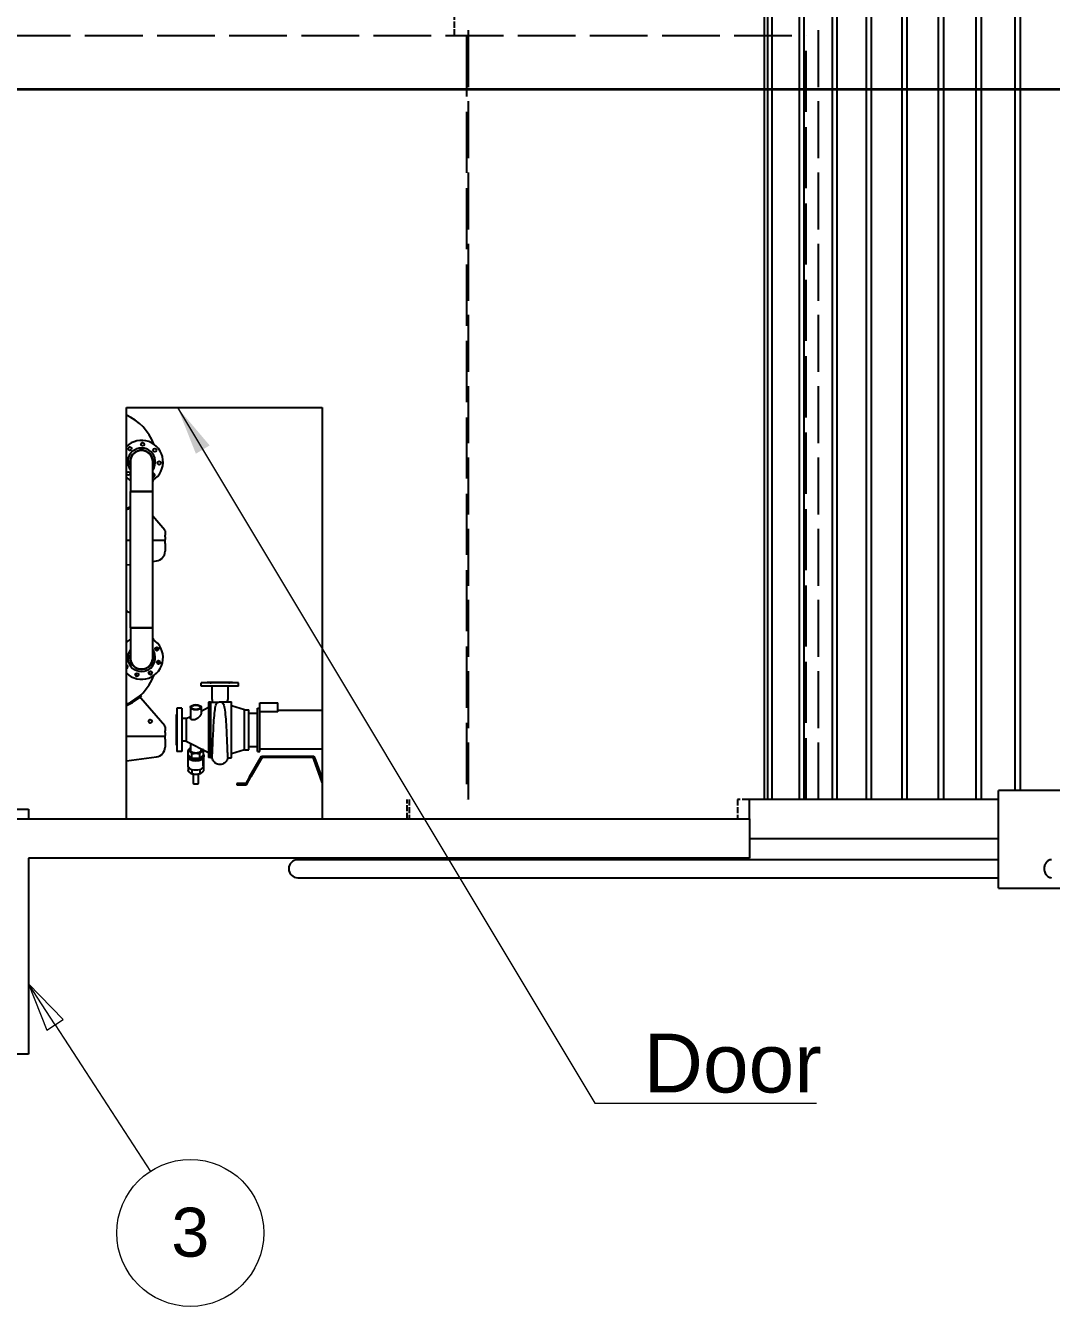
# Model space of a CAD drawing. Header units: millimetres. Extents: x 0 to 118900, y 0 to 84100.
# Drawn here: x 41049 to 46284, y 50311 to 56850 of the extents above; entities that cross this region are included whole.
import ezdxf

# ---------------------------------------------------------------- set-up
doc = ezdxf.new("R2010")
doc.units = ezdxf.units.MM
doc.header["$LTSCALE"] = 100
doc.linetypes.add('CHAIN', pattern=[0.3543, 0.2362, -0.0295, 0.0591, -0.0295])
doc.linetypes.add('DASHED', pattern=[0.2067, 0.1654, -0.0413])
for name, color, linetype, lineweight in [('Hidden', 7, 'DASHED', 25), ('Section Line', 7, 'CHAIN', 35), ('Symbol', 7, 'Continuous', 18), ('Visible', 7, 'Continuous', 25)]:
    doc.layers.add(name, color=color, linetype=linetype, lineweight=lineweight)
doc.styles.add('Note Text', font='arial.ttf')
doc.styles.add('Title', font='arial.ttf')
doc.dimstyles.new('Default - Method 2a$7', dxfattribs={"dimscale": 100, "dimtxt": 3, "dimasz": 2.5, "dimexe": 3, "dimexo": 0.5, "dimgap": 0.7, "dimtad": 0, "dimtoh": 1, "dimdec": 1, "dimrnd": 1e-08, "dimtxsty": 'Title', "dimcen": 0.09, "dimdle": 10, "dimclrd": 256, "dimclre": 256, "dimclrt": 7, "dimazin": 2, "dimtfac": 0.833333, "dimtdec": 1, "dimtmove": 0, "dimatfit": 3, "dimfxl": 1, "dimtolj": 1, "dimlwd": -1, "dimlwe": -1, "dimarcsym": 0})

# ---------------------------------------------------------------- blocks, each defined once
blk = doc.blocks.new('Balloon4')
at = {"layer": 'Symbol'}
for p, q in [((411.991, 517.488), (410.629, 519.585)), ((412.41, 517.76), (410.629, 519.585)), ((410.629, 519.585), (411.572, 517.216)), ((411.572, 517.216), (412.41, 517.76)), ((411.991, 517.488), (416.856, 509.998))]:
    blk.add_line(p, q, dxfattribs=at)
at = {"layer": 'Symbol', "flags": 128}
blk.add_lwpolyline([(412.41, 517.761), (410.629, 519.585), (411.572, 517.216), (412.41, 517.761)], dxfattribs=at)
at = {"layer": 'Symbol'}
blk.add_circle((418.892, 506.863), 3.75, dxfattribs=at)
blk.add_solid([(412.41, 517.761), (410.629, 519.585), (411.572, 517.216), (412.41, 517.761)], dxfattribs=at)
at = {"layer": 'Symbol', "insert": (418.892, 506.884), "char_height": 2.5, "attachment_point": 5, "style": 'Note Text'}
blk.add_mtext('3', dxfattribs=at)
blk = doc.blocks.new('2dTransSection0')
at = {"layer": 'Section Line', "linetype": 'CHAIN', "ltscale": 22.32313}
blk.add_line((338.089, 565.257), (469.744, 565.257), dxfattribs=at)

msp = doc.modelspace()

# ---------------------------------------------------------------- linework, layer by layer
at = {"layer": 'Hidden', "ltscale": 1.904597}
for p, q in [((43237.91, 56799.68), (43237.91, 56899.68)), ((42996.83, 52799.68), (42996.83, 52899.68)), ((43007.09, 52899.68), (43007.09, 52799.68)), ((44682.08, 52899.68), (44682.08, 52799.68))]:
    msp.add_line(p, q, dxfattribs=at)
at = {"layer": 'Hidden', "ltscale": 17.59247}
for p, q in [((43308.83, 52899.68), (43308.83, 56899.68)), ((45096.21, 52899.68), (45096.21, 56899.68))]:
    msp.add_line(p, q, dxfattribs=at)
at = {"layer": 'Hidden', "ltscale": 17.81278}
msp.add_line((35092.34, 56799.68), (45033.48, 56799.68), dxfattribs=at)
at = {"layer": 'Hidden', "ltscale": 18.867924}
for p, q in [((43298.31, 56799.68), (43298.31, 52899.68)), ((45033.48, 52899.68), (45033.48, 56799.68))]:
    msp.add_line(p, q, dxfattribs=at)
at = {"layer": 'Hidden', "ltscale": 2.227221}
msp.add_line((44742.7, 52899.68), (44682.08, 52899.68), dxfattribs=at)
at = {"layer": 'Visible'}
for p, q in [((44836.4, 52899.68), (44836.4, 74561.18)), ((44857.55, 74561.18), (44857.55, 52899.68)), ((44998.56, 52899.68), (44998.56, 74561.18)), ((45020.55, 74561.18), (45020.55, 52899.68)), ((45166.96, 52899.68), (45166.96, 74561.18)), ((45189.77, 74561.18), (45189.77, 52899.68)), ((45341.48, 52899.68), (45341.48, 74561.18)), ((45365.1, 74561.18), (45365.1, 52899.68)), ((45522.04, 52899.68), (45522.04, 74561.18)), ((45546.44, 74561.18), (45546.44, 52899.68)), ((45708.51, 52899.68), (45708.51, 74561.18)), ((45733.69, 74561.18), (45733.69, 52899.68)), ((45900.77, 52899.68), (45900.77, 74561.18)), ((45926.72, 74561.18), (45926.72, 52899.68)), ((46098.72, 52945.68), (46098.72, 74561.18)), ((46124.79, 74561.18), (46124.79, 52945.68)), ((46125.41, 74561.18), (46125.41, 52945.68)), ((44819, 56899.68), (44819, 52899.68)), ((41562.91, 54899.68), (42562.91, 54899.68)), ((41562.91, 52799.68), (41562.91, 54899.68)), ((42562.91, 54899.68), (42562.91, 52799.68)), ((41583.25, 54622.68), (41583.25, 54470.68)), ((41697.55, 54470.68), (41697.55, 54622.68)), ((41583.25, 54470.68), (41697.55, 54470.68)), ((41697.55, 54470.68), (41583.25, 54470.68)), ((41583.25, 53774.68), (41583.25, 54470.68)), ((41697.55, 53774.68), (41697.55, 54470.68)), ((41758.7, 54274.36), (41697.55, 54345.71)), ((41760.15, 54270.46), (41760.15, 54249.15)), ((41562.91, 54222.68), (41583.25, 54222.68)), ((41697.55, 54222.68), (41760.15, 54222.68)), ((41760.15, 54240.66), (41760.15, 54249.15)), ((41760.15, 54240.66), (41760.15, 54226.19)), ((41760.15, 54222.68), (41760.15, 54226.19)), ((41760.15, 54206.68), (41760.15, 54222.68)), ((41760.15, 54206.68), (41760.15, 54166.53)), ((41562.91, 54096.73), (41583.25, 54099.4)), ((41697.55, 54114.44), (41716.67, 54116.96)), ((41583.25, 53774.68), (41697.55, 53774.68)), ((41583.25, 53774.68), (41583.25, 53622.68)), ((41697.55, 53774.68), (41583.25, 53774.68)), ((41697.55, 53622.68), (41697.55, 53774.68)), ((42135.4, 53494.68), (41945.4, 53494.68)), ((41945.4, 53477.68), (41945.4, 53494.68)), ((41975.4, 53496.18), (41973.9, 53494.68)), ((42105.4, 53496.18), (41975.4, 53496.18)), ((42105.4, 53496.18), (42106.9, 53494.68)), ((42135.4, 53477.68), (42135.4, 53494.68)), ((41638.68, 53433.66), (41637.99, 53434.39)), ((41642.11, 53430.03), (41638.68, 53433.66)), ((42135.4, 53477.68), (41945.4, 53477.68)), ((42000.4, 53409.54), (42000.4, 53477.68)), ((42080.4, 53477.68), (42080.4, 53409.54)), ((41758.7, 53274.36), (41636.47, 53416.97)), ((41820.4, 53364.68), (41820.4, 53144.68)), ((41845.4, 53364.68), (41820.4, 53364.68)), ((41845.4, 53364.68), (41845.4, 53144.68)), ((41890.4, 53369.86), (41890.4, 53313.84)), ((41944.4, 53369.86), (41944.4, 53337.57)), ((41944.4, 53350.39), (41982.4, 53369.68)), ((41982.4, 53396.18), (41982.4, 53113.18)), ((41992.4, 53396.18), (41982.4, 53396.18)), ((41992.4, 53113.18), (41992.4, 53396.18)), ((41992.4, 53396.18), (42000.4, 53396.18)), ((41992.4, 53396.18), (41992.4, 53113.18)), ((42000.4, 53409.54), (42000.4, 53396.18)), ((42000.4, 53396.18), (42034, 53396.6)), ((42045.81, 53396.75), (42080.4, 53397.18)), ((42080.4, 53397.18), (42080.4, 53409.54)), ((42080.4, 53397.18), (42098.9, 53397.18)), ((42098.9, 53112.18), (42098.9, 53397.18)), ((42165.15, 53356.68), (42098.9, 53377.34)), ((42165.15, 53152.68), (42165.15, 53356.68)), ((42165.15, 53356.68), (42187.65, 53356.68)), ((42187.65, 53152.68), (42187.65, 53356.68)), ((42232.65, 53144.68), (42232.65, 53364.68)), ((42232.65, 53364.68), (42243.65, 53364.68)), ((42243.65, 53391.68), (42335.65, 53391.68)), ((42243.65, 53354.6), (42243.65, 53391.68)), ((42243.65, 53144.68), (42243.65, 53354.6)), ((42335.65, 53346.1), (42335.65, 53391.68)), ((41817.4, 53333.68), (41817.4, 53175.68)), ((41820.4, 53333.68), (41817.4, 53333.68)), ((41868.4, 53311.83), (41845.4, 53311.83)), ((41868.4, 53311.83), (41890.4, 53322.99)), ((41868.4, 53311.83), (41868.4, 53197.53)), ((42187.65, 53340.18), (42232.65, 53340.18)), ((42335.65, 53346.1), (42243.65, 53346.1)), ((42562.91, 53352.68), (42335.65, 53352.68)), ((41562.91, 53222.68), (41760.15, 53222.68)), ((41760.15, 53270.46), (41760.15, 53249.15)), ((41760.15, 53240.66), (41760.15, 53249.15)), ((41760.15, 53240.66), (41760.15, 53226.19)), ((41760.15, 53222.68), (41760.15, 53226.19)), ((41760.15, 53206.68), (41760.15, 53222.68)), ((41760.15, 53206.68), (41760.15, 53166.53)), ((41820.4, 53175.68), (41817.4, 53175.68)), ((41868.4, 53197.53), (41845.4, 53197.53)), ((41868.4, 53197.53), (41982.4, 53139.68)), ((41890.4, 53186.36), (41890.4, 53147.1)), ((41944.4, 53158.96), (41944.4, 53147.1)), ((42187.65, 53169.18), (42232.65, 53169.18)), ((41562.91, 53096.73), (41716.67, 53116.96)), ((41845.4, 53144.68), (41820.4, 53144.68)), ((41876.4, 53126.51), (41876.4, 53116.89)), ((41877.4, 53112.39), (41877.4, 53069.96)), ((41877.56, 53126.51), (41877.56, 53149.82)), ((41877.56, 53126.51), (41897.48, 53109.26)), ((41897.48, 53109.26), (41897.48, 53132.57)), ((41897.48, 53109.26), (41937.31, 53109.26)), ((41937.31, 53109.26), (41937.31, 53132.57)), ((41937.31, 53109.26), (41957.23, 53126.51)), ((41955.5, 53070.8), (41955.5, 53104.35)), ((41955.5, 53104.35), (41957.4, 53104.35)), ((41957.23, 53126.51), (41957.23, 53149.82)), ((41957.4, 53112.39), (41957.4, 53110.44)), ((41957.4, 53110.44), (41957.4, 53104.35)), ((41957.4, 53104.35), (41957.4, 53070.8)), ((41958.4, 53126.51), (41958.4, 53116.89)), ((41992.4, 53113.18), (41982.4, 53113.18)), ((41992.4, 53113.18), (42000.4, 53113.18)), ((42000.4, 53113.18), (42000.65, 53113.18)), ((42080.02, 53112.18), (42080.4, 53112.18)), ((42080.4, 53112.18), (42098.9, 53112.18)), ((42165.15, 53152.68), (42098.9, 53132.02)), ((42165.15, 53152.68), (42187.65, 53152.68)), ((42191.61, 53014.68), (42240.69, 53099.68)), ((42247.61, 53099.68), (42198.54, 53014.68)), ((42232.65, 53144.68), (42243.65, 53144.68)), ((42240.69, 53099.68), (42252.23, 53119.68)), ((42247.61, 53099.68), (42240.69, 53099.68)), ((42562.91, 53156.68), (42243.65, 53156.68)), ((42255.7, 53113.68), (42247.61, 53099.68)), ((42252.23, 53119.68), (42520.56, 53119.68)), ((42516.35, 53113.68), (42255.7, 53113.68)), ((42521.45, 53099.68), (42516.35, 53113.68)), ((42520.56, 53119.68), (42527.83, 53099.68)), ((42552.39, 53014.68), (42521.45, 53099.68)), ((42527.83, 53099.68), (42521.45, 53099.68)), ((42527.83, 53099.68), (42558.77, 53014.68)), ((41877.56, 53068.15), (41877.56, 53046.64)), ((41897.48, 53052.61), (41897.48, 53029.39)), ((41904.9, 52980.02), (41904.9, 53027.82)), ((41929.9, 53027.82), (41929.9, 52980.02)), ((41937.31, 53052.61), (41937.31, 53029.39)), ((41955.5, 53070.8), (41957.4, 53070.8)), ((41957.23, 53068.15), (41957.23, 53046.64)), ((41957.4, 53070.8), (41957.4, 53069.96)), ((42126.65, 52980.68), (42126.65, 52974.68)), ((42171.98, 52980.68), (42126.65, 52980.68)), ((42126.65, 52974.68), (42175.45, 52974.68)), ((42191.61, 53014.68), (42171.98, 52980.68)), ((42175.45, 52974.68), (42198.54, 53014.68)), ((42198.54, 53014.68), (42191.61, 53014.68)), ((42558.77, 53014.68), (42552.39, 53014.68)), ((42562.91, 52985.77), (42552.39, 53014.68)), ((42558.77, 53014.68), (42562.91, 53003.31)), ((46014.8, 52899.68), (44742.7, 52899.68)), ((44742.7, 52799.68), (44742.7, 52899.68)), ((46329.8, 52945.68), (46014.8, 52945.68)), ((46014.8, 52445.68), (46014.8, 52945.68)), ((39062.91, 52849.68), (41062.91, 52849.68)), ((41062.91, 52849.68), (41062.91, 52799.68)), ((37392.69, 52799.68), (41562.91, 52799.68)), ((41062.91, 52799.68), (44742.7, 52799.68)), ((42562.91, 52799.68), (44742.7, 52799.68)), ((44742.7, 52799.68), (44742.7, 52599.68)), ((44742.7, 52699.68), (46014.8, 52699.68)), ((44742.7, 52699.68), (46014.8, 52699.68)), ((44742.7, 52599.68), (41062.91, 52599.68)), ((41062.91, 52599.68), (41062.91, 51599.68)), ((46014.8, 52591.68), (42437.91, 52591.68)), ((42937.91, 52599.68), (42937.91, 52591.68)), ((42437.91, 52499.68), (46014.8, 52499.68)), ((46014.8, 52445.68), (46329.8, 52445.68)), ((41062.91, 51599.68), (39062.91, 51599.68))]:
    msp.add_line(p, q, dxfattribs=at)
for centre, radius in [((41580.88, 54690.19), 8.75), ((41646.05, 54712.5), 8.75), ((41707.91, 54682.19), 8.75), ((41730.22, 54617.02), 8.75), ((41572.88, 54563.17), 8.75), ((41718.43, 53667.52), 8.75), ((41685.23, 53544.64), 8.75), ((41727.28, 53599.21), 8.75), ((41616.92, 53535.79), 8.75), ((41685.15, 53297.68), 9)]:
    msp.add_circle(centre, radius, dxfattribs=at)
for centre, radius, start, end in [((41460.15, 54622.68), 259, 20.474668, 66.623317), ((41640.4, 54622.68), 110, 301.301766, 134.782147), ((41640.4, 54622.68), 70.5, 324.158342, 215.841658), ((41640.4, 54622.68), 59.5, 343.843289, 196.156711), ((41640.4, 54622.68), 57.15, 0, 180), ((41640.4, 54622.68), 57.15, 0, 180), ((41640.4, 54622.68), 110, 225.217853, 238.698234), ((41699.91, 54555.16), 8.75, 254.330638, 105.669362), ((41460.15, 54622.68), 259, 336.434312, 339.525332), ((41460.15, 54622.68), 259, 293.376683, 298.378206), ((41460.15, 54622.68), 260, 293.281462, 298.259228), ((41460.15, 54622.68), 265, 292.817106, 297.679699), ((41754.15, 54270.46), 6, 0, 40.601295), ((41710.15, 54166.53), 50, 277.495858, 0), ((41460.15, 53622.68), 259, 61.621794, 66.623317), ((41640.4, 53622.68), 110, 121.301766, 134.782147), ((41640.4, 53622.68), 110, 225.217853, 58.698234), ((41460.15, 53622.68), 259, 20.474668, 23.565688), ((41640.4, 53622.68), 70.5, 144.158342, 35.841658), ((41640.4, 53622.68), 59.5, 163.843289, 16.156711), ((41640.4, 53622.68), 57.15, 180, 0), ((41640.4, 53622.68), 57.15, 180, 0), ((41723.54, 53657.12), 9, 67.872812, 164.508776), ((41460.15, 53622.68), 259, 8.053281, 8.776399), ((41562.36, 53577.84), 8.75, 273.601737, 86.398263), ((41557.25, 53588.24), 9, 308.998655, 344.508776), ((41723.54, 53588.24), 9, 22.872812, 119.508776), ((41460.15, 53622.68), 259, 293.376683, 339.525332), ((41605.95, 53539.53), 9, 292.872812, 29.508776), ((41674.84, 53539.53), 9, 337.872812, 74.508776), ((41460.15, 53622.68), 260, 293.281462, 313.366594), ((41460.15, 53622.68), 260, 293.281462, 313.366594), ((41460.15, 53622.68), 265, 292.817106, 313.366594), ((41631.91, 53413.07), 6, 40.601295, 129.33265), ((41754.15, 53270.46), 6, 0, 40.601295), ((41710.15, 53166.53), 50, 277.495858, 0), ((41906.4, 52980.02), 1.5, 180, 250.628834), ((41928.4, 52980.02), 1.5, 289.371166, 0), ((42437.91, 52545.68), 46, 90, 270)]:
    msp.add_arc(centre, radius, start, end, dxfattribs=at)
for major_axis in [(27, 0), (22.42, 0)]:
    msp.add_ellipse((41917.4, 53369.86), major_axis=major_axis, ratio=0.5, dxfattribs=at)
for centre, major_axis, ratio, start_param, end_param in [((42040.4, 53409.54), (-40, 0), 0.9238795, 0, 0.3690735), ((42040.4, 53409.54), (40, 0), 0.9238795, 5.9411699, 6.2831853), ((41917.4, 53152.49), (-34.5, 0), 0.5, 5.7595865, 6.8067841), ((41917.4, 53152.49), (-29.07, 0), 0.5, 5.903746, 9.8042173), ((41917.4, 53152.49), (34.5, 0), 0.5, 2.4696418, 2.6179939), ((41917.4, 53126.51), (41, 0), 0.5, 2.9028592, 6.5219188), ((41917.4, 53116.89), (41, 0), 0.5, 3.1415927, 6.2831853), ((41917.4, 53152.49), (-34.5, 0), 0.5, 0.5235988, 1.5707963), ((41917.4, 53152.49), (-34.5, 0), 0.5, 1.5707963, 2.6179939), ((41917.4, 53152.49), (34.5, 0), 0.5, 5.7595865, 6.4533552), ((41917.4, 53110.44), (40, 0), 0.5, 5.9740896, 6.2831853), ((41917.4, 53069.96), (-40, 0), 0.5, 0, 3.1415927)]:
    msp.add_ellipse(centre, major_axis=major_axis, ratio=ratio, start_param=start_param, end_param=end_param, dxfattribs=at)
for points, knots in [([(41991.45, 53494.68), (41992.27, 53495), (41993.06, 53495.18), (41994.39, 53495.18), (41994.96, 53495), (41995.38, 53494.68)], [1.51805609, 1.51805609, 1.51805609, 1.51805609, 1.79897099, 1.79897099, 2.0798859, 2.0798859, 2.0798859, 2.0798859]), ([(42085.41, 53494.68), (42085.83, 53495), (42086.4, 53495.18), (42087.73, 53495.18), (42088.52, 53495), (42089.35, 53494.68)], [1.5186449, 1.5186449, 1.5186449, 1.5186449, 1.7995598, 1.7995598, 2.08047471, 2.08047471, 2.08047471, 2.08047471]), ([(42000.65, 53113.18), (42000.81, 53113.17), (42001.04, 53116.49), (42001.67, 53129.65), (42002.07, 53139.63), (42003.07, 53164.96), (42003.66, 53180.07), (42005.05, 53213.47), (42005.85, 53231.44), (42007.72, 53267.9), (42008.77, 53286.04), (42011.23, 53320.08), (42012.62, 53335.68), (42015.91, 53362.24), (42017.76, 53373.05), (42023.18, 53391.05), (42026.53, 53394.52), (42030.8, 53395.94), (42031.19, 53396.04), (42031.58, 53396.13)], [5.7329845, 5.7329845, 5.7329845, 5.7329845, 11.0428705, 11.0428705, 16.5540207, 16.5540207, 22.0565427, 22.0565427, 27.5463458, 27.5463458, 33.0139391, 33.0139391, 38.4352361, 38.4352361, 43.7376815, 43.7376815, 50.4228229, 50.4228229, 51.0796157, 51.0796157, 51.0796157, 51.0796157]), ([(42031.58, 53396.13), (42035.81, 53397.09), (42040.25, 53397.35), (42045.79, 53396.77), (42047.02, 53396.58), (42048.23, 53396.34)], [0, 0, 0, 0, 1.3006761, 1.3006761, 1.670781, 1.670781, 1.670781, 1.670781]), ([(42048.23, 53396.34), (42049.15, 53396.16), (42050.05, 53395.88), (42054.43, 53393.74), (42057.44, 53389.65), (42062.71, 53371.16), (42064.65, 53359.11), (42068.06, 53329.92), (42069.47, 53313.09), (42071.98, 53276.92), (42073.05, 53257.96), (42074.93, 53220.59), (42075.73, 53202.54), (42077.13, 53169.76), (42077.72, 53155.31), (42078.72, 53131.95), (42079.12, 53123.24), (42079.68, 53114.13), (42079.87, 53112.18), (42080.02, 53112.18)], [1.3165796, 1.3165796, 1.3165796, 1.3165796, 1.9461577, 1.9461577, 4.4971582, 4.4971582, 6.8299855, 6.8299855, 9.1637057, 9.1637057, 11.4939506, 11.4939506, 13.807267, 13.807267, 16.1110273, 16.1110273, 18.4086773, 18.4086773, 20.091539, 20.091539, 20.091539, 20.091539]), ([(41912.89, 53306.45), (41911.47, 53305.98), (41909.99, 53305.59), (41907.04, 53305.04), (41905.57, 53304.89), (41902.74, 53304.83), (41901.38, 53304.92), (41898.88, 53305.35), (41897.73, 53305.68), (41895.76, 53306.47), (41894.86, 53306.95), (41893.27, 53308.07), (41892.58, 53308.71), (41891.48, 53310.08), (41891.07, 53310.81), (41890.52, 53312.32), (41890.4, 53313.09), (41890.4, 53313.84)], [0, 0, 0, 0, 0.4772073, 0.4772073, 0.9544145, 0.9544145, 1.4316218, 1.4316218, 1.908829, 1.908829, 2.3601805, 2.3601805, 2.8115319, 2.8115319, 3.2628834, 3.2628834, 3.7142348, 3.7142348, 3.7142348, 3.7142348]), ([(41944.4, 53337.57), (41944.4, 53336.57), (41944.17, 53335.39), (41943.26, 53332.8), (41942.59, 53331.39), (41940.87, 53328.45), (41939.82, 53326.92), (41937.47, 53323.9), (41936.17, 53322.4), (41933.37, 53319.49), (41931.77, 53317.97), (41928.33, 53315.04), (41926.5, 53313.64), (41922.7, 53311.07), (41920.74, 53309.91), (41916.79, 53307.91), (41914.81, 53307.09), (41912.89, 53306.45)], [12.433497, 12.433497, 12.433497, 12.433497, 13.0369884, 13.0369884, 13.6404797, 13.6404797, 14.2439711, 14.2439711, 14.8474625, 14.8474625, 15.4952279, 15.4952279, 16.1429934, 16.1429934, 16.7907589, 16.7907589, 17.4385243, 17.4385243, 17.4385243, 17.4385243]), ([(42080.07, 53112.18), (42079.55, 53108.06), (42078.35, 53103.97), (42074.77, 53096.4), (42072.32, 53092.82), (42066.48, 53086.69), (42063.02, 53084.06), (42055.53, 53080.06), (42051.41, 53078.64), (42043.03, 53077.19), (42038.67, 53077.14), (42030.25, 53078.4), (42026.09, 53079.73), (42018.5, 53083.57), (42014.97, 53086.14), (42008.98, 53092.17), (42006.44, 53095.72), (42002.67, 53103.32), (42001.38, 53107.47), (42000.72, 53112.17), (42000.65, 53112.67), (42000.6, 53113.18)], [0.0435918, 0.0435918, 0.0435918, 0.0435918, 1.2896648, 1.2896648, 2.5575729, 2.5575729, 3.8295549, 3.8295549, 5.1041993, 5.1041993, 6.3806027, 6.3806027, 7.6576312, 7.6576312, 8.9340978, 8.9340978, 10.2088587, 10.2088587, 11.4809529, 11.4809529, 11.6323517, 11.6323517, 11.6323517, 11.6323517]), ([(41928.89, 52978.61), (41927.43, 52978.09), (41925.93, 52977.68), (41922.87, 52977.05), (41921.32, 52976.84), (41918.18, 52976.64), (41916.61, 52976.64), (41913.48, 52976.84), (41911.92, 52977.05), (41908.86, 52977.68), (41907.36, 52978.09), (41905.9, 52978.61)], [5.89753338, 5.89753338, 5.89753338, 5.89753338, 6.05179415, 6.05179415, 6.20605492, 6.20605492, 6.36031569, 6.36031569, 6.51457646, 6.51457646, 6.66883724, 6.66883724, 6.66883724, 6.66883724]), ([(46284.35, 52591.68), (46283.94, 52591.68), (46283.53, 52591.67), (46278.88, 52591.42), (46274.5, 52590.04), (46265.87, 52585.11), (46261.73, 52581.55), (46254.74, 52572.87), (46251.91, 52567.86), (46248.1, 52557.07), (46247.1, 52551.41), (46247.1, 52545.68)], [-7.2946012, -7.2946012, -7.2946012, -7.2946012, -7.1180604, -7.1180604, -5.3327515, -5.3327515, -3.4963013, -3.4963013, -1.7200686, -1.7200686, 0, 0, 0, 0]), ([(46247.1, 52545.68), (46247.1, 52541.53), (46247.62, 52537.4), (46249.64, 52529.42), (46251.13, 52525.61), (46255.76, 52516.89), (46259.31, 52512.38), (46267.18, 52505.32), (46271.39, 52502.76), (46278.61, 52500.2), (46281.53, 52499.68), (46284.35, 52499.68)], [-29.1608539, -29.1608539, -29.1608539, -29.1608539, -27.9152869, -27.9152869, -26.6676669, -26.6676669, -24.8399174, -24.8399174, -23.0829355, -23.0829355, -21.8715081, -21.8715081, -21.8715081, -21.8715081])]:
    msp.add_open_spline(points, degree=3, knots=knots, dxfattribs=at)
for points, weights in [([(41887.52, 53161.11), (41882.9, 53157.11), (41877.56, 53149.82)], [1.77816775413, 1.77816775413, 1.65050105335]), ([(41890.4, 53163.37), (41888.95, 53162.35), (41887.52, 53161.11)], [1.76596390002, 1.77816775413, 1.77816775413]), ([(41877.56, 53149.82), (41882.9, 53147.87), (41887.52, 53143.86)], [1.65050105335, 1.77816775413, 1.77816775413]), ([(41887.52, 53143.86), (41892.14, 53139.86), (41897.48, 53132.57)], [1.77816775413, 1.77816775413, 1.65050105335]), ([(41897.48, 53132.57), (41908.15, 53135.24), (41917.4, 53135.24)], [1.65050105335, 1.77816775413, 1.77816775413]), ([(41917.4, 53135.24), (41926.64, 53135.24), (41937.31, 53132.57)], [1.77816775413, 1.77816775413, 1.65050105335]), ([(41937.31, 53132.57), (41942.65, 53139.86), (41947.27, 53143.86)], [1.65050105335, 1.77816775413, 1.77816775413]), ([(41947.27, 53143.86), (41951.9, 53147.87), (41957.23, 53149.82)], [1.77816775413, 1.77816775413, 1.65050105335]), ([(41957.23, 53149.82), (41955.51, 53152.17), (41953.91, 53154.13)], [1.65050105335, 1.68969663453, 1.71685858771]), ([(41887.52, 53035.35), (41882.9, 53039.35), (41877.56, 53046.64)], [1.77816775413, 1.77816775413, 1.65050105335]), ([(41897.48, 53029.39), (41892.14, 53031.35), (41887.52, 53035.35)], [1.65050105335, 1.77816775413, 1.77816775413]), ([(41917.4, 53026.72), (41908.15, 53026.72), (41897.48, 53029.39)], [1.77816775413, 1.77816775413, 1.65050105335]), ([(41937.31, 53029.39), (41926.64, 53026.72), (41917.4, 53026.72)], [1.65050105335, 1.77816775413, 1.77816775413]), ([(41947.27, 53035.35), (41942.65, 53031.35), (41937.31, 53029.39)], [1.77816775413, 1.77816775413, 1.65050105335]), ([(41957.23, 53046.64), (41951.9, 53039.35), (41947.27, 53035.35)], [1.65050105335, 1.77816775413, 1.77816775413])]:
    msp.add_rational_spline(points, weights, degree=2, dxfattribs=at)

# ---------------------------------------------------------------- block references
at = {"layer": 'Section Line', "xscale": 100, "yscale": 100, "zscale": 100}
msp.add_blockref('2dTransSection0', (0, 0), dxfattribs=at)
at = {"layer": 'Symbol', "xscale": 100, "yscale": 100, "zscale": 100}
msp.add_blockref('Balloon4', (0, 0), dxfattribs=at)

# ---------------------------------------------------------------- texts
at = {"layer": 'Symbol', "color": 7, "insert": (44203.22, 51399.15), "char_height": 300, "width": 908.2318, "attachment_point": 7, "style": 'Title'}
msp.add_mtext('\\fArial|b0|i0;Door', dxfattribs=at)

# ---------------------------------------------------------------- leaders
at = {"layer": 'Symbol', "annotation_type": 0, "has_hookline": 1, "hookline_direction": 0, "text_width": 881.79}
msp.add_leader([(41824.25, 54899.68), (43953.22, 51349.15), (44203.22, 51349.15)], dimstyle='Default - Method 2a$7', override={"dimgap": 0, "dimtad": 1}, dxfattribs=at)

doc.saveas('drawing.dxf')
